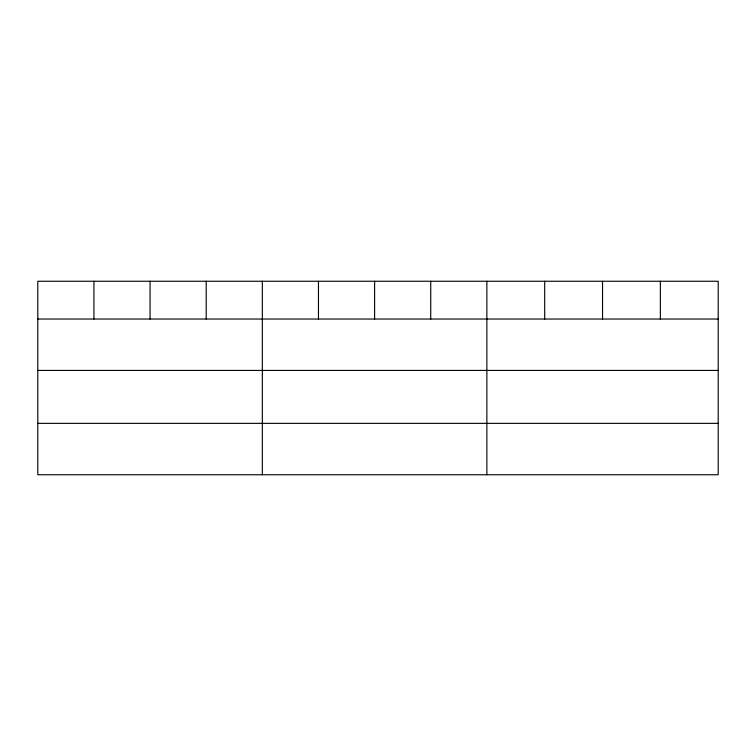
<?xml version="1.0" encoding="UTF-8"?>
<svg xmlns="http://www.w3.org/2000/svg" width="756" height="756" viewBox="0 0 756 756"><rect width="100%" height="100%" fill="white"/><g stroke="black" fill="none" stroke-linecap="round" stroke-linejoin="round"><path stroke-width="1.13" d="M718.2 370.421L718.2 281.251L37.8 281.251L37.8 474.749L718.2 474.749L718.2 370.421L37.8 370.421M37.8 319.032L718.2 319.032M37.8 423.36L718.2 423.36M660.366 281.251L660.366 319.032M602.532 281.251L602.532 319.032M544.698 281.251L544.698 319.032M486.864 281.251L486.864 474.749M430.731 281.251L430.731 319.032M374.598 281.251L374.598 319.032M318.465 281.251L318.465 319.032M262.332 281.251L262.332 474.749M206.199 281.251L206.199 319.032M150.066 281.251L150.066 319.032M93.933 281.251L93.933 319.032"/></g></svg>
